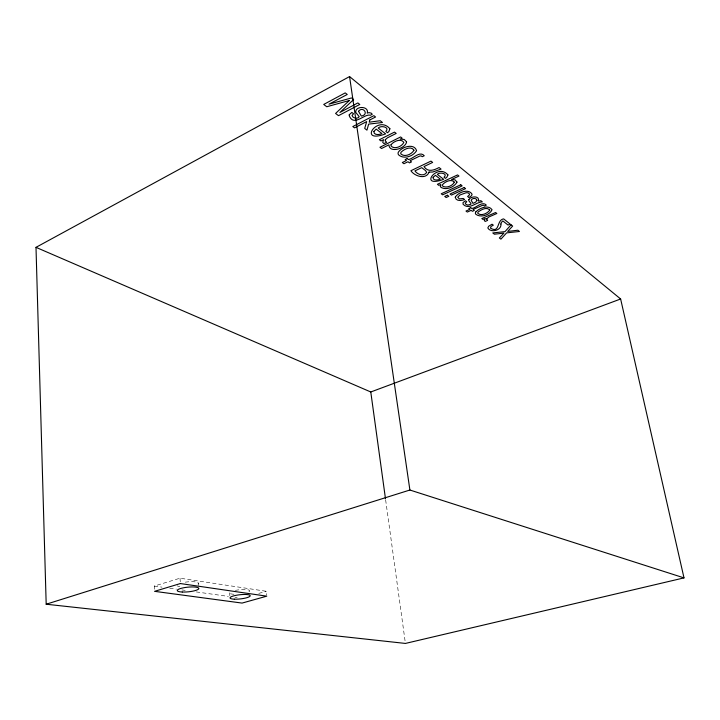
<?xml version="1.0" encoding="UTF-8"?>
<svg xmlns="http://www.w3.org/2000/svg" width="720" height="720" viewBox="0 0 720 720"><rect width="100%" height="100%" fill="white"/><g stroke="black" fill="none" stroke-linecap="round" stroke-linejoin="round"><path stroke-width="0.54" stroke-dasharray="3.6 2.7" d="M154.44 589.221L154.242 586.062L180.009 578.205L266.301 591.282L266.679 595.188M258.795 593.406L266.301 591.282M154.242 586.062L161.982 587.142M169.731 588.222L176.364 589.149M181.899 589.923L185.211 590.382M196.281 591.93L228.357 596.403M234.99 597.33L237.204 597.636M385.641 499.905L405.108 641.205M229.608 592.785L229.869 595.755M198.441 583.389L198.594 585.468M180.009 578.205L180.315 582.48M235.314 590.4A10.152 2.142 -6.2 0 1 247.365 589.689A10.152 2.142 -6.2 0 1 247.959 592.254M234.009 594.261A10.152 2.142 -6.2 0 1 230.139 592.173M185.274 582.165A10.809 2.385 -5.6 0 1 195.597 581.913A10.809 2.385 -5.6 0 1 197.955 584.046M179.865 586.647A10.809 2.385 -5.6 0 1 177.219 585.801"/><path stroke-width="1.08" d="M475.821 211.914C479.502 208.089 488.349 204.327 492.048 209.727C489.834 215.064 480.483 218.115 475.731 214.191A6.624 3.294 -12.1 0 1 475.821 211.914M36 247.347L349.56 76.572L620.631 298.989L684 577.89L405.414 643.428L46.188 604.224L36 247.347L370.782 391.977L620.631 298.989M46.188 604.224L409.896 490.023L684 577.89M349.56 76.572L409.896 490.023M370.782 391.977L385.488 498.789M455.265 197.19C455.679 201.393 461.718 200.898 464.562 199.503L463.257 198.486L459.342 198.9L457.749 197.253L459.99 194.976L465.957 192.789A3.411 1.755 -11.9 0 1 468.423 193.041L469.539 194.094L469.44 194.859L467.631 196.515L468.936 197.532L470.979 196.128A5.679 2.925 -11.9 0 0 472.032 194.157C468.63 188.253 458.064 192.321 455.265 197.19M391.041 144.729L391.005 145.908C394.245 149.913 402.255 146.439 403.83 142.308C400.842 138.033 393.633 141.381 391.041 144.729M406.584 141.84C405.747 148.671 388.971 153.567 388.971 144.801L381.555 148.491L379.944 147.258L400.617 136.944L402.129 138.15L400.185 139.113L404.217 139.455L406.584 141.84M486.621 218.925L487.629 220.392L485.208 221.445L484.29 220.518L485.379 218.43L483.012 219.465L481.815 218.547L495.603 212.508L496.845 213.489L488.907 216.963L486.621 218.925M500.922 224.028C501.849 230.508 490.545 233.19 487.818 227.925L488.682 226.233L492.075 224.199L493.326 225.162L490.977 226.521L490.473 228.123C500.175 233.874 496.323 219.87 503.64 218.898L510.201 224.118L508.032 225.045L502.821 220.914L501.201 222.651L500.922 224.028M358.515 111.285L361.332 116.082C369.531 114.642 362.97 105.561 358.515 111.285M468.837 199.62L468.756 200.637L470.943 203.481L470.871 204.255L467.838 205.137L465.921 204.309L465.255 203.121L466.749 201.744L465.507 200.772L463.059 202.554L463.086 204.237C468.864 210.429 476.379 201.897 482.346 201.87L480.888 200.691L478.314 201.069C480.303 195.579 470.682 195.966 468.837 199.62M389.907 128.772L388.944 131.454L387.504 132.741L385.848 131.436C390.231 127.08 380.682 125.082 378.207 128.052L385.632 133.866C357.399 144.261 377.523 114.201 389.907 128.772M429.057 172.071C426.294 179.955 414.495 176.328 410.904 170.721L430.983 161.1L432.648 162.423L423.999 166.554C427.914 172.638 434.088 170.181 439.065 167.526L441.054 169.11L432.666 172.044L429.057 172.071M454.329 182.169C452.637 185.976 445.716 188.73 442.287 185.769L442.197 185.112C444.456 181.917 451.323 178.416 454.329 182.169M476.91 200.268L475.803 202.032L472.968 203.391L471.159 200.196C471.96 198.009 476.397 197.622 476.91 200.268M456.993 182.088C454.518 187.29 445.149 190.971 440.325 186.795L440.712 184.491L438.813 185.373L437.418 184.293L457.56 174.924L458.964 176.058L451.548 179.505L455.04 179.847L456.993 182.088M349.281 114.741L349.173 115.515C353.664 127.458 364.707 113.166 370.323 115.281L372.249 114.282L371.295 113.175L369 112.617L367.254 113.121C369.45 105.867 355.113 105.642 355.707 112.311L359.208 116.694L358.146 117.81L355.572 118.296L353.097 117.153L352.044 115.542L353.538 113.742L351.837 112.419L349.281 114.741M413.937 150.228C411.948 154.179 404.82 157.509 401.004 154.026A4.077 2.286 -10.3 0 1 401.193 152.1C404.073 149.229 411.165 145.584 413.937 150.228M447.939 174.915L446.859 177.228L445.455 178.353L444.042 177.237C448.407 173.43 439.488 171.792 437.337 174.384L443.655 179.334C417.825 188.694 437.292 162.279 447.939 174.915M373.842 131.427C373.464 135.378 379.557 134.982 381.87 133.533L376.218 129.123L373.842 131.427M369.756 119.997L369.243 122.175L380.241 120.735L382.455 122.49L368.658 124.128L366.939 130.14L364.707 128.421L366.678 121.581L354.528 127.854L352.809 126.549L373.86 115.659L375.552 117.009L369.756 119.997M385.308 139.752L385.209 140.859L386.631 142.254L383.976 143.586L382.698 142.353L383.58 139.644L380.988 140.949L379.386 139.716L394.533 132.102L396.198 133.425L387.468 137.808L385.308 139.752M489.708 210.222C487.458 213.363 481.428 216.306 477.927 213.462A3.672 1.827 -12.1 0 1 478.287 211.887C481.176 209.736 486.315 206.739 489.555 209.691L489.708 210.222M433.098 177.336C432.531 180.9 438.273 180.252 440.253 179.082L435.447 175.329L433.098 177.336M426.663 172.413C423.9 176.859 417.42 174.564 414.909 170.901L421.731 167.643L425.583 170.631L426.663 172.413M416.574 150.642C413.424 156.303 403.839 159.633 398.619 154.89A7.353 4.131 -10.4 0 1 398.394 152.091C401.877 146.862 414.153 142.875 416.574 150.642M511.083 224.82L505.008 231.615L492.75 232.938L494.415 234.207L503.937 233.109L499.365 237.969L500.922 239.148L506.628 232.875L519.462 231.48L517.878 230.22L507.681 231.435L512.658 226.071L511.083 224.82M349.263 100.53L335.583 113.454L338.499 115.668L359.784 104.463L357.858 102.933L339.894 112.473L353.601 99.549L351.567 97.929L329.031 104.157L347.229 94.473L345.231 92.889L323.73 104.436L326.763 106.749L349.263 100.53M407.178 158.562L405.153 159.552L406.422 160.524L402.327 162.513L403.911 163.719L407.997 161.739L409.482 162.882L411.498 161.91L410.022 160.767L419.661 156.096L421.029 155.853L422.28 156.699L424.251 155.745C419.832 150.507 412.992 158.931 408.438 159.543L407.178 158.562M460.773 184.797L441.234 193.77L442.638 194.841L462.15 185.895L460.773 184.797M447.417 195.21L444.735 196.434L446.157 197.514L448.83 196.29L447.417 195.21M464.211 187.533L450.045 194.013L451.449 195.093L465.597 188.631L464.211 187.533M470.691 207.666L468.783 208.521L469.845 209.331L465.984 211.05L467.307 212.058L471.159 210.348L472.401 211.293L474.3 210.456L473.067 209.502L482.157 205.461L483.408 205.236L484.461 205.947L486.324 205.119C482.274 200.637 475.992 208.179 471.744 208.485L470.691 207.666M180.387 583.551L154.566 591.336L242.064 603.081L266.778 596.169L180.387 583.551M234.315 599.175A10.161 2.106 -6.3 0 0 250.182 595.962A10.161 2.106 -6.3 0 0 235.845 595.359A10.161 2.106 -6.3 0 0 234.315 599.175M182.259 592.02A10.827 2.34 -5.6 0 0 198.837 588.591A10.827 2.34 -5.6 0 0 183.096 587.871A10.827 2.34 -5.6 0 0 182.259 592.02"/></g></svg>
